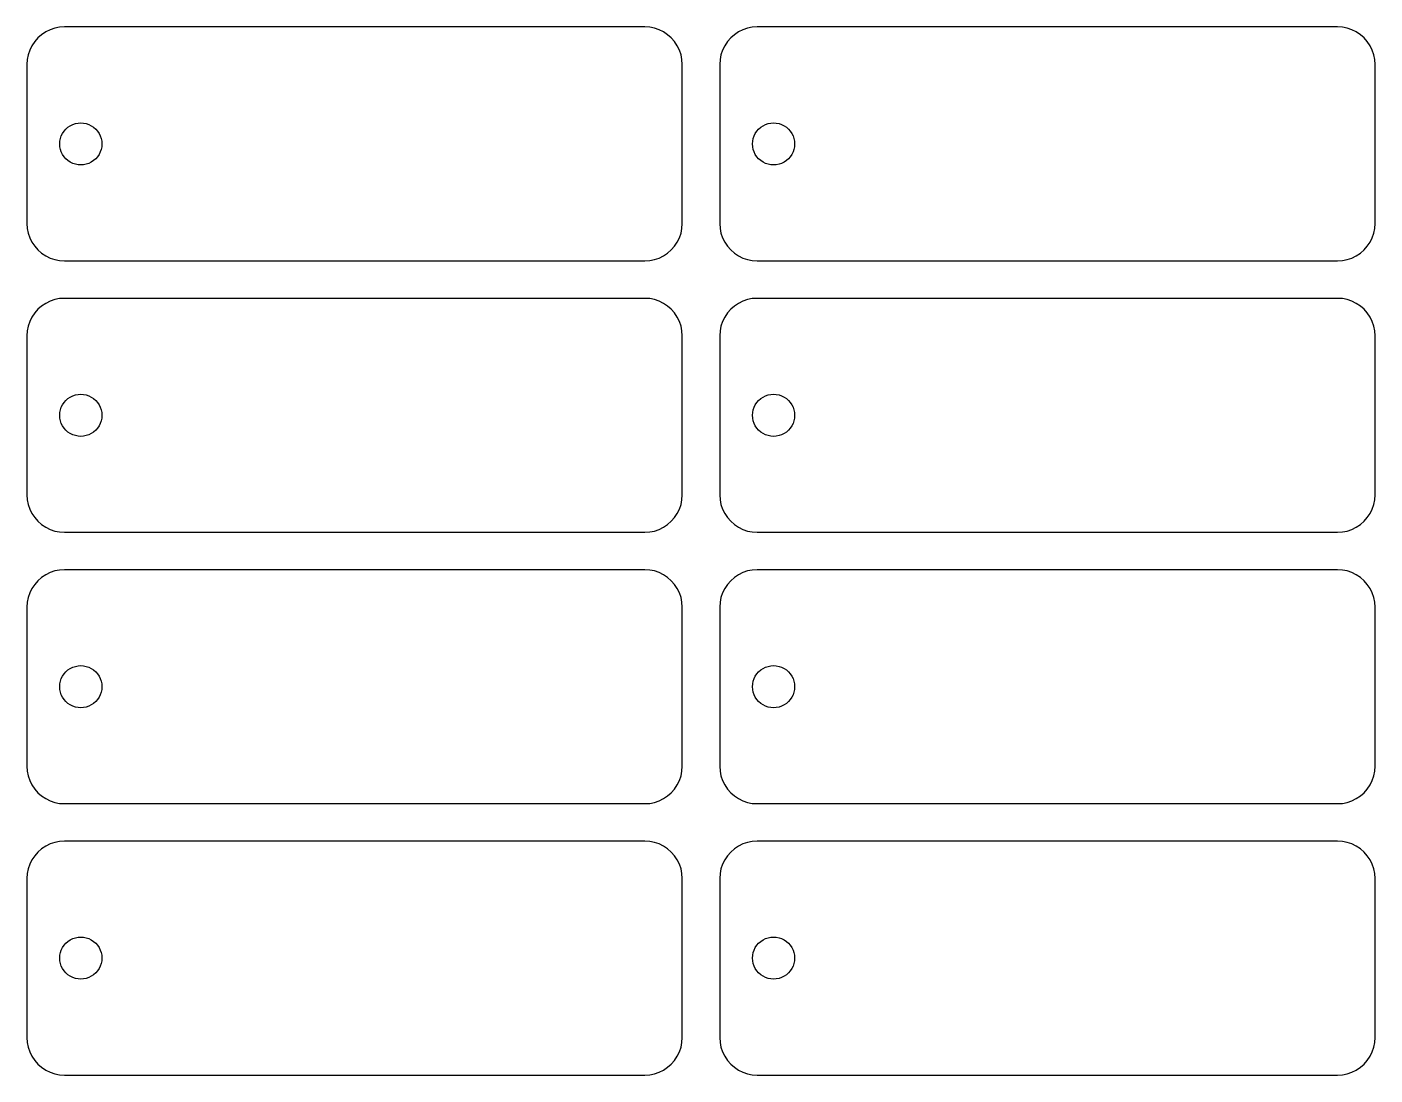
# Model space of a CAD drawing. Header units: metres. Extents: x 5 to 593, y 22 to 395.
# Drawn here: x 5 to 149, y 283 to 395 of the extents above; entities that cross this region are included whole.
import ezdxf

# ---------------------------------------------------------------- set-up
doc = ezdxf.new("R2010")
doc.units = ezdxf.units.M

msp = doc.modelspace()

# ---------------------------------------------------------------- linework, layer by layer
for p, q in [((7.46927, 394.696), (7, 394.464)), ((7.96472, 394.864), (7.46927, 394.696)), ((8.47789, 394.966), (7.96472, 394.864)), ((9, 395), (8.47789, 394.966)), ((71, 395), (9, 395)), ((71.5221, 394.966), (71, 395)), ((72.0353, 394.864), (71.5221, 394.966)), ((72.5307, 394.696), (72.0353, 394.864)), ((73, 394.464), (72.5307, 394.696)), ((81.4693, 394.696), (81, 394.464)), ((81.9647, 394.864), (81.4693, 394.696)), ((82.4779, 394.966), (81.9647, 394.864)), ((83, 395), (82.4779, 394.966)), ((145, 395), (83, 395)), ((145.522, 394.966), (145, 395)), ((146.035, 394.864), (145.522, 394.966)), ((146.531, 394.696), (146.035, 394.864)), ((147, 394.464), (146.531, 394.696)), ((5.82658, 393.435), (5.5359, 393)), ((6.17157, 393.828), (5.82658, 393.435)), ((6.56496, 394.173), (6.17157, 393.828)), ((7, 394.464), (6.56496, 394.173)), ((73.435, 394.173), (73, 394.464)), ((73.8284, 393.828), (73.435, 394.173)), ((74.1734, 393.435), (73.8284, 393.828)), ((74.4641, 393), (74.1734, 393.435)), ((79.8266, 393.435), (79.5359, 393)), ((80.1716, 393.828), (79.8266, 393.435)), ((80.565, 394.173), (80.1716, 393.828)), ((81, 394.464), (80.565, 394.173)), ((147.435, 394.173), (147, 394.464)), ((147.828, 393.828), (147.435, 394.173)), ((148.173, 393.435), (147.828, 393.828)), ((148.464, 393), (148.173, 393.435)), ((5.13629, 392.035), (5.03423, 391.522)), ((5.30449, 392.531), (5.13629, 392.035)), ((5.5359, 393), (5.30449, 392.531)), ((74.6955, 392.531), (74.4641, 393)), ((74.8637, 392.035), (74.6955, 392.531)), ((74.9658, 391.522), (74.8637, 392.035)), ((79.1363, 392.035), (79.0342, 391.522)), ((79.3045, 392.531), (79.1363, 392.035)), ((79.5359, 393), (79.3045, 392.531)), ((148.696, 392.531), (148.464, 393)), ((148.864, 392.035), (148.696, 392.531)), ((148.966, 391.522), (148.864, 392.035)), ((5.03423, 391.522), (5, 391)), ((5, 391), (5, 374)), ((75, 391), (74.9658, 391.522)), ((75, 374), (75, 391)), ((79.0342, 391.522), (79, 391)), ((79, 391), (79, 374)), ((149, 391), (148.966, 391.522)), ((149, 374), (149, 391)), ((9.625, 384.449), (9.88896, 384.579)), ((9.88896, 384.579), (10.1676, 384.673)), ((10.1676, 384.673), (10.4563, 384.731)), ((10.4563, 384.731), (10.75, 384.75)), ((10.75, 384.75), (11.0437, 384.731)), ((11.0437, 384.731), (11.3323, 384.673)), ((11.3323, 384.673), (11.611, 384.579)), ((11.611, 384.579), (11.875, 384.449)), ((83.625, 384.449), (83.889, 384.579)), ((83.889, 384.579), (84.1676, 384.673)), ((84.1676, 384.673), (84.4563, 384.731)), ((84.4563, 384.731), (84.75, 384.75)), ((84.75, 384.75), (85.0437, 384.731)), ((85.0437, 384.731), (85.3323, 384.673)), ((85.3323, 384.673), (85.611, 384.579)), ((85.611, 384.579), (85.875, 384.449)), ((8.51924, 382.794), (8.57666, 383.082)), ((8.57666, 383.082), (8.67126, 383.361)), ((8.67126, 383.361), (8.80144, 383.625)), ((8.80144, 383.625), (8.96495, 383.87)), ((8.96495, 383.87), (9.159, 384.091)), ((9.159, 384.091), (9.38028, 384.285)), ((9.38028, 384.285), (9.625, 384.449)), ((11.875, 384.449), (12.1197, 384.285)), ((12.1197, 384.285), (12.341, 384.091)), ((12.341, 384.091), (12.535, 383.87)), ((12.535, 383.87), (12.6985, 383.625)), ((12.6985, 383.625), (12.8287, 383.361)), ((12.8287, 383.361), (12.9233, 383.082)), ((12.9233, 383.082), (12.9807, 382.794)), ((82.5192, 382.794), (82.5767, 383.082)), ((82.5767, 383.082), (82.6713, 383.361)), ((82.6713, 383.361), (82.8014, 383.625)), ((82.8014, 383.625), (82.965, 383.87)), ((82.965, 383.87), (83.159, 384.091)), ((83.159, 384.091), (83.3803, 384.285)), ((83.3803, 384.285), (83.625, 384.449)), ((85.875, 384.449), (86.1197, 384.285)), ((86.1197, 384.285), (86.341, 384.091)), ((86.341, 384.091), (86.535, 383.87)), ((86.535, 383.87), (86.6985, 383.625)), ((86.6985, 383.625), (86.8287, 383.361)), ((86.8287, 383.361), (86.9233, 383.082)), ((86.9233, 383.082), (86.9807, 382.794)), ((8.5, 382.5), (8.51924, 382.794)), ((8.51924, 382.206), (8.5, 382.5)), ((8.57666, 381.918), (8.51924, 382.206)), ((8.67126, 381.639), (8.57666, 381.918)), ((8.80144, 381.375), (8.67126, 381.639)), ((12.8287, 381.639), (12.6985, 381.375)), ((12.9233, 381.918), (12.8287, 381.639)), ((12.9807, 382.206), (12.9233, 381.918)), ((12.9807, 382.794), (13, 382.5)), ((13, 382.5), (12.9807, 382.206)), ((82.5, 382.5), (82.5192, 382.794)), ((82.5192, 382.206), (82.5, 382.5)), ((82.5767, 381.918), (82.5192, 382.206)), ((82.6713, 381.639), (82.5767, 381.918)), ((82.8014, 381.375), (82.6713, 381.639)), ((86.8287, 381.639), (86.6985, 381.375)), ((86.9233, 381.918), (86.8287, 381.639)), ((86.9807, 382.206), (86.9233, 381.918)), ((86.9807, 382.794), (87, 382.5)), ((87, 382.5), (86.9807, 382.206)), ((8.96495, 381.13), (8.80144, 381.375)), ((9.159, 380.909), (8.96495, 381.13)), ((9.38028, 380.715), (9.159, 380.909)), ((9.625, 380.551), (9.38028, 380.715)), ((9.88896, 380.421), (9.625, 380.551)), ((10.1676, 380.327), (9.88896, 380.421)), ((10.4563, 380.269), (10.1676, 380.327)), ((10.75, 380.25), (10.4563, 380.269)), ((11.0437, 380.269), (10.75, 380.25)), ((11.3323, 380.327), (11.0437, 380.269)), ((11.611, 380.421), (11.3323, 380.327)), ((11.875, 380.551), (11.611, 380.421)), ((12.1197, 380.715), (11.875, 380.551)), ((12.341, 380.909), (12.1197, 380.715)), ((12.535, 381.13), (12.341, 380.909)), ((12.6985, 381.375), (12.535, 381.13)), ((82.965, 381.13), (82.8014, 381.375)), ((83.159, 380.909), (82.965, 381.13)), ((83.3803, 380.715), (83.159, 380.909)), ((83.625, 380.551), (83.3803, 380.715)), ((83.889, 380.421), (83.625, 380.551)), ((84.1676, 380.327), (83.889, 380.421)), ((84.4563, 380.269), (84.1676, 380.327)), ((84.75, 380.25), (84.4563, 380.269)), ((85.0437, 380.269), (84.75, 380.25)), ((85.3323, 380.327), (85.0437, 380.269)), ((85.611, 380.421), (85.3323, 380.327)), ((85.875, 380.551), (85.611, 380.421)), ((86.1197, 380.715), (85.875, 380.551)), ((86.341, 380.909), (86.1197, 380.715)), ((86.535, 381.13), (86.341, 380.909)), ((86.6985, 381.375), (86.535, 381.13)), ((5, 374), (5.03423, 373.478)), ((5.03423, 373.478), (5.13629, 372.965)), ((5.13629, 372.965), (5.30449, 372.469)), ((74.6955, 372.469), (74.8637, 372.965)), ((74.8637, 372.965), (74.9658, 373.478)), ((74.9658, 373.478), (75, 374)), ((79, 374), (79.0342, 373.478)), ((79.0342, 373.478), (79.1363, 372.965)), ((79.1363, 372.965), (79.3045, 372.469)), ((148.696, 372.469), (148.864, 372.965)), ((148.864, 372.965), (148.966, 373.478)), ((148.966, 373.478), (149, 374)), ((5.30449, 372.469), (5.5359, 372)), ((5.5359, 372), (5.82658, 371.565)), ((5.82658, 371.565), (6.17157, 371.172)), ((73.8284, 371.172), (74.1734, 371.565)), ((74.1734, 371.565), (74.4641, 372)), ((74.4641, 372), (74.6955, 372.469)), ((79.3045, 372.469), (79.5359, 372)), ((79.5359, 372), (79.8266, 371.565)), ((79.8266, 371.565), (80.1716, 371.172)), ((147.828, 371.172), (148.173, 371.565)), ((148.173, 371.565), (148.464, 372)), ((148.464, 372), (148.696, 372.469)), ((6.17157, 371.172), (6.56496, 370.827)), ((6.56496, 370.827), (7, 370.536)), ((7, 370.536), (7.46927, 370.304)), ((7.46927, 370.304), (7.96472, 370.136)), ((7.96472, 370.136), (8.47789, 370.034)), ((71.5221, 370.034), (72.0353, 370.136)), ((72.0353, 370.136), (72.5307, 370.304)), ((72.5307, 370.304), (73, 370.536)), ((73, 370.536), (73.435, 370.827)), ((73.435, 370.827), (73.8284, 371.172)), ((80.1716, 371.172), (80.565, 370.827)), ((80.565, 370.827), (81, 370.536)), ((81, 370.536), (81.4693, 370.304)), ((81.4693, 370.304), (81.9647, 370.136)), ((81.9647, 370.136), (82.4779, 370.034)), ((145.522, 370.034), (146.035, 370.136)), ((146.035, 370.136), (146.531, 370.304)), ((146.531, 370.304), (147, 370.536)), ((147, 370.536), (147.435, 370.827)), ((147.435, 370.827), (147.828, 371.172)), ((8.47789, 370.034), (9, 370)), ((9, 370), (71, 370)), ((71, 370), (71.5221, 370.034)), ((82.4779, 370.034), (83, 370)), ((83, 370), (145, 370)), ((145, 370), (145.522, 370.034)), ((7.96472, 365.864), (7.46927, 365.696)), ((8.47789, 365.966), (7.96472, 365.864)), ((9, 366), (8.47789, 365.966)), ((71, 366), (9, 366)), ((71.5221, 365.966), (71, 366)), ((72.0353, 365.864), (71.5221, 365.966)), ((72.5307, 365.696), (72.0353, 365.864)), ((81.9647, 365.864), (81.4693, 365.696)), ((82.4779, 365.966), (81.9647, 365.864)), ((83, 366), (82.4779, 365.966)), ((145, 366), (83, 366)), ((145.522, 365.966), (145, 366)), ((146.035, 365.864), (145.522, 365.966)), ((146.531, 365.696), (146.035, 365.864)), ((5.82658, 364.435), (5.5359, 364)), ((6.17157, 364.828), (5.82658, 364.435)), ((6.56496, 365.173), (6.17157, 364.828)), ((7, 365.464), (6.56496, 365.173)), ((7.46927, 365.696), (7, 365.464)), ((73, 365.464), (72.5307, 365.696)), ((73.435, 365.173), (73, 365.464)), ((73.8284, 364.828), (73.435, 365.173)), ((74.1734, 364.435), (73.8284, 364.828)), ((74.4641, 364), (74.1734, 364.435)), ((79.8266, 364.435), (79.5359, 364)), ((80.1716, 364.828), (79.8266, 364.435)), ((80.565, 365.173), (80.1716, 364.828)), ((81, 365.464), (80.565, 365.173)), ((81.4693, 365.696), (81, 365.464)), ((147, 365.464), (146.531, 365.696)), ((147.435, 365.173), (147, 365.464)), ((147.828, 364.828), (147.435, 365.173)), ((148.173, 364.435), (147.828, 364.828)), ((148.464, 364), (148.173, 364.435)), ((5.13629, 363.035), (5.03423, 362.522)), ((5.30449, 363.531), (5.13629, 363.035)), ((5.5359, 364), (5.30449, 363.531)), ((74.6955, 363.531), (74.4641, 364)), ((74.8637, 363.035), (74.6955, 363.531)), ((74.9658, 362.522), (74.8637, 363.035)), ((79.1363, 363.035), (79.0342, 362.522)), ((79.3045, 363.531), (79.1363, 363.035)), ((79.5359, 364), (79.3045, 363.531)), ((148.696, 363.531), (148.464, 364)), ((148.864, 363.035), (148.696, 363.531)), ((148.966, 362.522), (148.864, 363.035)), ((5.03423, 362.522), (5, 362)), ((5, 362), (5, 345)), ((75, 362), (74.9658, 362.522)), ((75, 345), (75, 362)), ((79.0342, 362.522), (79, 362)), ((79, 362), (79, 345)), ((149, 362), (148.966, 362.522)), ((149, 345), (149, 362)), ((10.1676, 355.673), (10.4563, 355.731)), ((10.4563, 355.731), (10.75, 355.75)), ((10.75, 355.75), (11.0437, 355.731)), ((11.0437, 355.731), (11.3323, 355.673)), ((84.1676, 355.673), (84.4563, 355.731)), ((84.4563, 355.731), (84.75, 355.75)), ((84.75, 355.75), (85.0437, 355.731)), ((85.0437, 355.731), (85.3323, 355.673)), ((8.57666, 354.082), (8.67126, 354.361)), ((8.67126, 354.361), (8.80144, 354.625)), ((8.80144, 354.625), (8.96495, 354.87)), ((8.96495, 354.87), (9.159, 355.091)), ((9.159, 355.091), (9.38028, 355.285)), ((9.38028, 355.285), (9.625, 355.449)), ((9.625, 355.449), (9.88896, 355.579)), ((9.88896, 355.579), (10.1676, 355.673)), ((11.3323, 355.673), (11.611, 355.579)), ((11.611, 355.579), (11.875, 355.449)), ((11.875, 355.449), (12.1197, 355.285)), ((12.1197, 355.285), (12.341, 355.091)), ((12.341, 355.091), (12.535, 354.87)), ((12.535, 354.87), (12.6985, 354.625)), ((12.6985, 354.625), (12.8287, 354.361)), ((12.8287, 354.361), (12.9233, 354.082)), ((82.5767, 354.082), (82.6713, 354.361)), ((82.6713, 354.361), (82.8014, 354.625)), ((82.8014, 354.625), (82.965, 354.87)), ((82.965, 354.87), (83.159, 355.091)), ((83.159, 355.091), (83.3803, 355.285)), ((83.3803, 355.285), (83.625, 355.449)), ((83.625, 355.449), (83.889, 355.579)), ((83.889, 355.579), (84.1676, 355.673)), ((85.3323, 355.673), (85.611, 355.579)), ((85.611, 355.579), (85.875, 355.449)), ((85.875, 355.449), (86.1197, 355.285)), ((86.1197, 355.285), (86.341, 355.091)), ((86.341, 355.091), (86.535, 354.87)), ((86.535, 354.87), (86.6985, 354.625)), ((86.6985, 354.625), (86.8287, 354.361)), ((86.8287, 354.361), (86.9233, 354.082)), ((8.5, 353.5), (8.51924, 353.794)), ((8.51924, 353.206), (8.5, 353.5)), ((8.51924, 353.794), (8.57666, 354.082)), ((8.57666, 352.918), (8.51924, 353.206)), ((8.67126, 352.639), (8.57666, 352.918)), ((12.9233, 352.918), (12.8287, 352.639)), ((12.9233, 354.082), (12.9807, 353.794)), ((12.9807, 353.206), (12.9233, 352.918)), ((12.9807, 353.794), (13, 353.5)), ((13, 353.5), (12.9807, 353.206)), ((82.5, 353.5), (82.5192, 353.794)), ((82.5192, 353.206), (82.5, 353.5)), ((82.5192, 353.794), (82.5767, 354.082)), ((82.5767, 352.918), (82.5192, 353.206)), ((82.6713, 352.639), (82.5767, 352.918)), ((86.9233, 352.918), (86.8287, 352.639)), ((86.9233, 354.082), (86.9807, 353.794)), ((86.9807, 353.206), (86.9233, 352.918)), ((86.9807, 353.794), (87, 353.5)), ((87, 353.5), (86.9807, 353.206)), ((8.80144, 352.375), (8.67126, 352.639)), ((8.96495, 352.13), (8.80144, 352.375)), ((9.159, 351.909), (8.96495, 352.13)), ((9.38028, 351.715), (9.159, 351.909)), ((9.625, 351.551), (9.38028, 351.715)), ((9.88896, 351.421), (9.625, 351.551)), ((10.1676, 351.327), (9.88896, 351.421)), ((11.611, 351.421), (11.3323, 351.327)), ((11.875, 351.551), (11.611, 351.421)), ((12.1197, 351.715), (11.875, 351.551)), ((12.341, 351.909), (12.1197, 351.715)), ((12.535, 352.13), (12.341, 351.909)), ((12.6985, 352.375), (12.535, 352.13)), ((12.8287, 352.639), (12.6985, 352.375)), ((82.8014, 352.375), (82.6713, 352.639)), ((82.965, 352.13), (82.8014, 352.375)), ((83.159, 351.909), (82.965, 352.13)), ((83.3803, 351.715), (83.159, 351.909)), ((83.625, 351.551), (83.3803, 351.715)), ((83.889, 351.421), (83.625, 351.551)), ((84.1676, 351.327), (83.889, 351.421)), ((85.611, 351.421), (85.3323, 351.327)), ((85.875, 351.551), (85.611, 351.421)), ((86.1197, 351.715), (85.875, 351.551)), ((86.341, 351.909), (86.1197, 351.715)), ((86.535, 352.13), (86.341, 351.909)), ((86.6985, 352.375), (86.535, 352.13)), ((86.8287, 352.639), (86.6985, 352.375)), ((10.4563, 351.269), (10.1676, 351.327)), ((10.75, 351.25), (10.4563, 351.269)), ((11.0437, 351.269), (10.75, 351.25)), ((11.3323, 351.327), (11.0437, 351.269)), ((84.4563, 351.269), (84.1676, 351.327)), ((84.75, 351.25), (84.4563, 351.269)), ((85.0437, 351.269), (84.75, 351.25)), ((85.3323, 351.327), (85.0437, 351.269)), ((5, 345), (5.03423, 344.478)), ((5.03423, 344.478), (5.13629, 343.965)), ((74.8637, 343.965), (74.9658, 344.478)), ((74.9658, 344.478), (75, 345)), ((79, 345), (79.0342, 344.478)), ((79.0342, 344.478), (79.1363, 343.965)), ((148.864, 343.965), (148.966, 344.478)), ((148.966, 344.478), (149, 345)), ((5.13629, 343.965), (5.30449, 343.469)), ((5.30449, 343.469), (5.5359, 343)), ((5.5359, 343), (5.82658, 342.565)), ((74.1734, 342.565), (74.4641, 343)), ((74.4641, 343), (74.6955, 343.469)), ((74.6955, 343.469), (74.8637, 343.965)), ((79.1363, 343.965), (79.3045, 343.469)), ((79.3045, 343.469), (79.5359, 343)), ((79.5359, 343), (79.8266, 342.565)), ((148.173, 342.565), (148.464, 343)), ((148.464, 343), (148.696, 343.469)), ((148.696, 343.469), (148.864, 343.965)), ((5.82658, 342.565), (6.17157, 342.172)), ((6.17157, 342.172), (6.56496, 341.827)), ((6.56496, 341.827), (7, 341.536)), ((7, 341.536), (7.46927, 341.304)), ((7.46927, 341.304), (7.96472, 341.136)), ((72.0353, 341.136), (72.5307, 341.304)), ((72.5307, 341.304), (73, 341.536)), ((73, 341.536), (73.435, 341.827)), ((73.435, 341.827), (73.8284, 342.172)), ((73.8284, 342.172), (74.1734, 342.565)), ((79.8266, 342.565), (80.1716, 342.172)), ((80.1716, 342.172), (80.565, 341.827)), ((80.565, 341.827), (81, 341.536)), ((81, 341.536), (81.4693, 341.304)), ((81.4693, 341.304), (81.9647, 341.136)), ((146.035, 341.136), (146.531, 341.304)), ((146.531, 341.304), (147, 341.536)), ((147, 341.536), (147.435, 341.827)), ((147.435, 341.827), (147.828, 342.172)), ((147.828, 342.172), (148.173, 342.565)), ((7.96472, 341.136), (8.47789, 341.034)), ((8.47789, 341.034), (9, 341)), ((9, 341), (71, 341)), ((71, 341), (71.5221, 341.034)), ((71.5221, 341.034), (72.0353, 341.136)), ((81.9647, 341.136), (82.4779, 341.034)), ((82.4779, 341.034), (83, 341)), ((83, 341), (145, 341)), ((145, 341), (145.522, 341.034)), ((145.522, 341.034), (146.035, 341.136)), ((8.47789, 336.966), (7.96472, 336.864)), ((9, 337), (8.47789, 336.966)), ((71, 337), (9, 337)), ((71.5221, 336.966), (71, 337)), ((72.0353, 336.864), (71.5221, 336.966)), ((82.4779, 336.966), (81.9647, 336.864)), ((83, 337), (82.4779, 336.966)), ((145, 337), (83, 337)), ((145.522, 336.966), (145, 337)), ((146.035, 336.864), (145.522, 336.966)), ((6.17157, 335.828), (5.82658, 335.435)), ((6.56496, 336.173), (6.17157, 335.828)), ((7, 336.464), (6.56496, 336.173)), ((7.46927, 336.696), (7, 336.464)), ((7.96472, 336.864), (7.46927, 336.696)), ((72.5307, 336.696), (72.0353, 336.864)), ((73, 336.464), (72.5307, 336.696)), ((73.435, 336.173), (73, 336.464)), ((73.8284, 335.828), (73.435, 336.173)), ((74.1734, 335.435), (73.8284, 335.828)), ((80.1716, 335.828), (79.8266, 335.435)), ((80.565, 336.173), (80.1716, 335.828)), ((81, 336.464), (80.565, 336.173)), ((81.4693, 336.696), (81, 336.464)), ((81.9647, 336.864), (81.4693, 336.696)), ((146.531, 336.696), (146.035, 336.864)), ((147, 336.464), (146.531, 336.696)), ((147.435, 336.173), (147, 336.464)), ((147.828, 335.828), (147.435, 336.173)), ((148.173, 335.435), (147.828, 335.828)), ((5.30449, 334.531), (5.13629, 334.035)), ((5.5359, 335), (5.30449, 334.531)), ((5.82658, 335.435), (5.5359, 335)), ((74.4641, 335), (74.1734, 335.435)), ((74.6955, 334.531), (74.4641, 335)), ((74.8637, 334.035), (74.6955, 334.531)), ((79.3045, 334.531), (79.1363, 334.035)), ((79.5359, 335), (79.3045, 334.531)), ((79.8266, 335.435), (79.5359, 335)), ((148.464, 335), (148.173, 335.435)), ((148.696, 334.531), (148.464, 335)), ((148.864, 334.035), (148.696, 334.531)), ((5.03423, 333.522), (5, 333)), ((5, 333), (5, 316)), ((5.13629, 334.035), (5.03423, 333.522)), ((74.9658, 333.522), (74.8637, 334.035)), ((75, 333), (74.9658, 333.522)), ((75, 316), (75, 333)), ((79.0342, 333.522), (79, 333)), ((79, 333), (79, 316)), ((79.1363, 334.035), (79.0342, 333.522)), ((148.966, 333.522), (148.864, 334.035)), ((149, 333), (148.966, 333.522)), ((149, 316), (149, 333)), ((8.67126, 325.361), (8.80144, 325.625)), ((8.80144, 325.625), (8.96495, 325.87)), ((8.96495, 325.87), (9.159, 326.091)), ((9.159, 326.091), (9.38028, 326.285)), ((9.38028, 326.285), (9.625, 326.449)), ((9.625, 326.449), (9.88896, 326.579)), ((9.88896, 326.579), (10.1676, 326.673)), ((10.1676, 326.673), (10.4563, 326.731)), ((10.4563, 326.731), (10.75, 326.75)), ((10.75, 326.75), (11.0437, 326.731)), ((11.0437, 326.731), (11.3323, 326.673)), ((11.3323, 326.673), (11.611, 326.579)), ((11.611, 326.579), (11.875, 326.449)), ((11.875, 326.449), (12.1197, 326.285)), ((12.1197, 326.285), (12.341, 326.091)), ((12.341, 326.091), (12.535, 325.87)), ((12.535, 325.87), (12.6985, 325.625)), ((12.6985, 325.625), (12.8287, 325.361)), ((82.6713, 325.361), (82.8014, 325.625)), ((82.8014, 325.625), (82.965, 325.87)), ((82.965, 325.87), (83.159, 326.091)), ((83.159, 326.091), (83.3803, 326.285)), ((83.3803, 326.285), (83.625, 326.449)), ((83.625, 326.449), (83.889, 326.579)), ((83.889, 326.579), (84.1676, 326.673)), ((84.1676, 326.673), (84.4563, 326.731)), ((84.4563, 326.731), (84.75, 326.75)), ((84.75, 326.75), (85.0437, 326.731)), ((85.0437, 326.731), (85.3323, 326.673)), ((85.3323, 326.673), (85.611, 326.579)), ((85.611, 326.579), (85.875, 326.449)), ((85.875, 326.449), (86.1197, 326.285)), ((86.1197, 326.285), (86.341, 326.091)), ((86.341, 326.091), (86.535, 325.87)), ((86.535, 325.87), (86.6985, 325.625)), ((86.6985, 325.625), (86.8287, 325.361)), ((8.5, 324.5), (8.51924, 324.794)), ((8.51924, 324.206), (8.5, 324.5)), ((8.51924, 324.794), (8.57666, 325.082)), ((8.57666, 323.918), (8.51924, 324.206)), ((8.57666, 325.082), (8.67126, 325.361)), ((12.8287, 325.361), (12.9233, 325.082)), ((12.9233, 325.082), (12.9807, 324.794)), ((12.9807, 324.206), (12.9233, 323.918)), ((12.9807, 324.794), (13, 324.5)), ((13, 324.5), (12.9807, 324.206)), ((82.5, 324.5), (82.5192, 324.794)), ((82.5192, 324.206), (82.5, 324.5)), ((82.5192, 324.794), (82.5767, 325.082)), ((82.5767, 323.918), (82.5192, 324.206)), ((82.5767, 325.082), (82.6713, 325.361)), ((86.8287, 325.361), (86.9233, 325.082)), ((86.9233, 325.082), (86.9807, 324.794)), ((86.9807, 324.206), (86.9233, 323.918)), ((86.9807, 324.794), (87, 324.5)), ((87, 324.5), (86.9807, 324.206)), ((8.67126, 323.639), (8.57666, 323.918)), ((8.80144, 323.375), (8.67126, 323.639)), ((8.96495, 323.13), (8.80144, 323.375)), ((9.159, 322.909), (8.96495, 323.13)), ((9.38028, 322.715), (9.159, 322.909)), ((9.625, 322.551), (9.38028, 322.715)), ((12.1197, 322.715), (11.875, 322.551)), ((12.341, 322.909), (12.1197, 322.715)), ((12.535, 323.13), (12.341, 322.909)), ((12.6985, 323.375), (12.535, 323.13)), ((12.8287, 323.639), (12.6985, 323.375)), ((12.9233, 323.918), (12.8287, 323.639)), ((82.6713, 323.639), (82.5767, 323.918)), ((82.8014, 323.375), (82.6713, 323.639)), ((82.965, 323.13), (82.8014, 323.375)), ((83.159, 322.909), (82.965, 323.13)), ((83.3803, 322.715), (83.159, 322.909)), ((83.625, 322.551), (83.3803, 322.715)), ((86.1197, 322.715), (85.875, 322.551)), ((86.341, 322.909), (86.1197, 322.715)), ((86.535, 323.13), (86.341, 322.909)), ((86.6985, 323.375), (86.535, 323.13)), ((86.8287, 323.639), (86.6985, 323.375)), ((86.9233, 323.918), (86.8287, 323.639)), ((9.88896, 322.421), (9.625, 322.551)), ((10.1676, 322.327), (9.88896, 322.421)), ((10.4563, 322.269), (10.1676, 322.327)), ((10.75, 322.25), (10.4563, 322.269)), ((11.0437, 322.269), (10.75, 322.25)), ((11.3323, 322.327), (11.0437, 322.269)), ((11.611, 322.421), (11.3323, 322.327)), ((11.875, 322.551), (11.611, 322.421)), ((83.889, 322.421), (83.625, 322.551)), ((84.1676, 322.327), (83.889, 322.421)), ((84.4563, 322.269), (84.1676, 322.327)), ((84.75, 322.25), (84.4563, 322.269)), ((85.0437, 322.269), (84.75, 322.25)), ((85.3323, 322.327), (85.0437, 322.269)), ((85.611, 322.421), (85.3323, 322.327)), ((85.875, 322.551), (85.611, 322.421)), ((5, 316), (5.03423, 315.478)), ((5.03423, 315.478), (5.13629, 314.965)), ((74.8637, 314.965), (74.9658, 315.478)), ((74.9658, 315.478), (75, 316)), ((79, 316), (79.0342, 315.478)), ((79.0342, 315.478), (79.1363, 314.965)), ((148.864, 314.965), (148.966, 315.478)), ((148.966, 315.478), (149, 316)), ((5.13629, 314.965), (5.30449, 314.469)), ((5.30449, 314.469), (5.5359, 314)), ((5.5359, 314), (5.82658, 313.565)), ((74.1734, 313.565), (74.4641, 314)), ((74.4641, 314), (74.6955, 314.469)), ((74.6955, 314.469), (74.8637, 314.965)), ((79.1363, 314.965), (79.3045, 314.469)), ((79.3045, 314.469), (79.5359, 314)), ((79.5359, 314), (79.8266, 313.565)), ((148.173, 313.565), (148.464, 314)), ((148.464, 314), (148.696, 314.469)), ((148.696, 314.469), (148.864, 314.965)), ((5.82658, 313.565), (6.17157, 313.172)), ((6.17157, 313.172), (6.56496, 312.827)), ((6.56496, 312.827), (7, 312.536)), ((7, 312.536), (7.46927, 312.304)), ((72.5307, 312.304), (73, 312.536)), ((73, 312.536), (73.435, 312.827)), ((73.435, 312.827), (73.8284, 313.172)), ((73.8284, 313.172), (74.1734, 313.565)), ((79.8266, 313.565), (80.1716, 313.172)), ((80.1716, 313.172), (80.565, 312.827)), ((80.565, 312.827), (81, 312.536)), ((81, 312.536), (81.4693, 312.304)), ((146.531, 312.304), (147, 312.536)), ((147, 312.536), (147.435, 312.827)), ((147.435, 312.827), (147.828, 313.172)), ((147.828, 313.172), (148.173, 313.565)), ((7.46927, 312.304), (7.96472, 312.136)), ((7.96472, 312.136), (8.47789, 312.034)), ((8.47789, 312.034), (9, 312)), ((9, 312), (71, 312)), ((71, 312), (71.5221, 312.034)), ((71.5221, 312.034), (72.0353, 312.136)), ((72.0353, 312.136), (72.5307, 312.304)), ((81.4693, 312.304), (81.9647, 312.136)), ((81.9647, 312.136), (82.4779, 312.034)), ((82.4779, 312.034), (83, 312)), ((83, 312), (145, 312)), ((145, 312), (145.522, 312.034)), ((145.522, 312.034), (146.035, 312.136)), ((146.035, 312.136), (146.531, 312.304)), ((6.17157, 306.828), (5.82658, 306.435)), ((6.56496, 307.173), (6.17157, 306.828)), ((7, 307.464), (6.56496, 307.173)), ((7.46927, 307.696), (7, 307.464)), ((7.96472, 307.864), (7.46927, 307.696)), ((8.47789, 307.966), (7.96472, 307.864)), ((9, 308), (8.47789, 307.966)), ((71, 308), (9, 308)), ((71.5221, 307.966), (71, 308)), ((72.0353, 307.864), (71.5221, 307.966)), ((72.5307, 307.696), (72.0353, 307.864)), ((73, 307.464), (72.5307, 307.696)), ((73.435, 307.173), (73, 307.464)), ((73.8284, 306.828), (73.435, 307.173)), ((74.1734, 306.435), (73.8284, 306.828)), ((80.1716, 306.828), (79.8266, 306.435)), ((80.565, 307.173), (80.1716, 306.828)), ((81, 307.464), (80.565, 307.173)), ((81.4693, 307.696), (81, 307.464)), ((81.9647, 307.864), (81.4693, 307.696)), ((82.4779, 307.966), (81.9647, 307.864)), ((83, 308), (82.4779, 307.966)), ((145, 308), (83, 308)), ((145.522, 307.966), (145, 308)), ((146.035, 307.864), (145.522, 307.966)), ((146.531, 307.696), (146.035, 307.864)), ((147, 307.464), (146.531, 307.696)), ((147.435, 307.173), (147, 307.464)), ((147.828, 306.828), (147.435, 307.173)), ((148.173, 306.435), (147.828, 306.828)), ((5.30449, 305.531), (5.13629, 305.035)), ((5.5359, 306), (5.30449, 305.531)), ((5.82658, 306.435), (5.5359, 306)), ((74.4641, 306), (74.1734, 306.435)), ((74.6955, 305.531), (74.4641, 306)), ((74.8637, 305.035), (74.6955, 305.531)), ((79.3045, 305.531), (79.1363, 305.035)), ((79.5359, 306), (79.3045, 305.531)), ((79.8266, 306.435), (79.5359, 306)), ((148.464, 306), (148.173, 306.435)), ((148.696, 305.531), (148.464, 306)), ((148.864, 305.035), (148.696, 305.531)), ((5.03423, 304.522), (5, 304)), ((5, 304), (5, 287)), ((5.13629, 305.035), (5.03423, 304.522)), ((74.9658, 304.522), (74.8637, 305.035)), ((75, 304), (74.9658, 304.522)), ((75, 287), (75, 304)), ((79.0342, 304.522), (79, 304)), ((79, 304), (79, 287)), ((79.1363, 305.035), (79.0342, 304.522)), ((148.966, 304.522), (148.864, 305.035)), ((149, 304), (148.966, 304.522)), ((149, 287), (149, 304)), ((8.80144, 296.625), (8.96495, 296.87)), ((8.96495, 296.87), (9.159, 297.091)), ((9.159, 297.091), (9.38028, 297.285)), ((9.38028, 297.285), (9.625, 297.449)), ((9.625, 297.449), (9.88896, 297.579)), ((9.88896, 297.579), (10.1676, 297.673)), ((10.1676, 297.673), (10.4563, 297.731)), ((10.4563, 297.731), (10.75, 297.75)), ((10.75, 297.75), (11.0437, 297.731)), ((11.0437, 297.731), (11.3323, 297.673)), ((11.3323, 297.673), (11.611, 297.579)), ((11.611, 297.579), (11.875, 297.449)), ((11.875, 297.449), (12.1197, 297.285)), ((12.1197, 297.285), (12.341, 297.091)), ((12.341, 297.091), (12.535, 296.87)), ((12.535, 296.87), (12.6985, 296.625)), ((82.8014, 296.625), (82.965, 296.87)), ((82.965, 296.87), (83.159, 297.091)), ((83.159, 297.091), (83.3803, 297.285)), ((83.3803, 297.285), (83.625, 297.449)), ((83.625, 297.449), (83.889, 297.579)), ((83.889, 297.579), (84.1676, 297.673)), ((84.1676, 297.673), (84.4563, 297.731)), ((84.4563, 297.731), (84.75, 297.75)), ((84.75, 297.75), (85.0437, 297.731)), ((85.0437, 297.731), (85.3323, 297.673)), ((85.3323, 297.673), (85.611, 297.579)), ((85.611, 297.579), (85.875, 297.449)), ((85.875, 297.449), (86.1197, 297.285)), ((86.1197, 297.285), (86.341, 297.091)), ((86.341, 297.091), (86.535, 296.87)), ((86.535, 296.87), (86.6985, 296.625)), ((8.5, 295.5), (8.51924, 295.794)), ((8.51924, 295.206), (8.5, 295.5)), ((8.51924, 295.794), (8.57666, 296.082)), ((8.57666, 294.918), (8.51924, 295.206)), ((8.57666, 296.082), (8.67126, 296.361)), ((8.67126, 296.361), (8.80144, 296.625)), ((12.6985, 296.625), (12.8287, 296.361)), ((12.8287, 296.361), (12.9233, 296.082)), ((12.9233, 296.082), (12.9807, 295.794)), ((12.9807, 295.206), (12.9233, 294.918)), ((12.9807, 295.794), (13, 295.5)), ((13, 295.5), (12.9807, 295.206)), ((82.5, 295.5), (82.5192, 295.794)), ((82.5192, 295.206), (82.5, 295.5)), ((82.5192, 295.794), (82.5767, 296.082)), ((82.5767, 294.918), (82.5192, 295.206)), ((82.5767, 296.082), (82.6713, 296.361)), ((82.6713, 296.361), (82.8014, 296.625)), ((86.6985, 296.625), (86.8287, 296.361)), ((86.8287, 296.361), (86.9233, 296.082)), ((86.9233, 296.082), (86.9807, 295.794)), ((86.9807, 295.206), (86.9233, 294.918)), ((86.9807, 295.794), (87, 295.5)), ((87, 295.5), (86.9807, 295.206)), ((8.67126, 294.639), (8.57666, 294.918)), ((8.80144, 294.375), (8.67126, 294.639)), ((8.96495, 294.13), (8.80144, 294.375)), ((9.159, 293.909), (8.96495, 294.13)), ((9.38028, 293.715), (9.159, 293.909)), ((12.341, 293.909), (12.1197, 293.715)), ((12.535, 294.13), (12.341, 293.909)), ((12.6985, 294.375), (12.535, 294.13)), ((12.8287, 294.639), (12.6985, 294.375)), ((12.9233, 294.918), (12.8287, 294.639)), ((82.6713, 294.639), (82.5767, 294.918)), ((82.8014, 294.375), (82.6713, 294.639)), ((82.965, 294.13), (82.8014, 294.375)), ((83.159, 293.909), (82.965, 294.13)), ((83.3803, 293.715), (83.159, 293.909)), ((86.341, 293.909), (86.1197, 293.715)), ((86.535, 294.13), (86.341, 293.909)), ((86.6985, 294.375), (86.535, 294.13)), ((86.8287, 294.639), (86.6985, 294.375)), ((86.9233, 294.918), (86.8287, 294.639)), ((9.625, 293.551), (9.38028, 293.715)), ((9.88896, 293.421), (9.625, 293.551)), ((10.1676, 293.327), (9.88896, 293.421)), ((10.4563, 293.269), (10.1676, 293.327)), ((10.75, 293.25), (10.4563, 293.269)), ((11.0437, 293.269), (10.75, 293.25)), ((11.3323, 293.327), (11.0437, 293.269)), ((11.611, 293.421), (11.3323, 293.327)), ((11.875, 293.551), (11.611, 293.421)), ((12.1197, 293.715), (11.875, 293.551)), ((83.625, 293.551), (83.3803, 293.715)), ((83.889, 293.421), (83.625, 293.551)), ((84.1676, 293.327), (83.889, 293.421)), ((84.4563, 293.269), (84.1676, 293.327)), ((84.75, 293.25), (84.4563, 293.269)), ((85.0437, 293.269), (84.75, 293.25)), ((85.3323, 293.327), (85.0437, 293.269)), ((85.611, 293.421), (85.3323, 293.327)), ((85.875, 293.551), (85.611, 293.421)), ((86.1197, 293.715), (85.875, 293.551)), ((5, 287), (5.03423, 286.478)), ((74.9658, 286.478), (75, 287)), ((79, 287), (79.0342, 286.478)), ((148.966, 286.478), (149, 287)), ((5.03423, 286.478), (5.13629, 285.965)), ((5.13629, 285.965), (5.30449, 285.469)), ((5.30449, 285.469), (5.5359, 285)), ((74.4641, 285), (74.6955, 285.469)), ((74.6955, 285.469), (74.8637, 285.965)), ((74.8637, 285.965), (74.9658, 286.478)), ((79.0342, 286.478), (79.1363, 285.965)), ((79.1363, 285.965), (79.3045, 285.469)), ((79.3045, 285.469), (79.5359, 285)), ((148.464, 285), (148.696, 285.469)), ((148.696, 285.469), (148.864, 285.965)), ((148.864, 285.965), (148.966, 286.478)), ((5.5359, 285), (5.82658, 284.565)), ((5.82658, 284.565), (6.17157, 284.172)), ((6.17157, 284.172), (6.56496, 283.827)), ((6.56496, 283.827), (7, 283.536)), ((73, 283.536), (73.435, 283.827)), ((73.435, 283.827), (73.8284, 284.172)), ((73.8284, 284.172), (74.1734, 284.565)), ((74.1734, 284.565), (74.4641, 285)), ((79.5359, 285), (79.8266, 284.565)), ((79.8266, 284.565), (80.1716, 284.172)), ((80.1716, 284.172), (80.565, 283.827)), ((80.565, 283.827), (81, 283.536)), ((147, 283.536), (147.435, 283.827)), ((147.435, 283.827), (147.828, 284.172)), ((147.828, 284.172), (148.173, 284.565)), ((148.173, 284.565), (148.464, 285)), ((7, 283.536), (7.46927, 283.304)), ((7.46927, 283.304), (7.96472, 283.136)), ((7.96472, 283.136), (8.47789, 283.034)), ((8.47789, 283.034), (9, 283)), ((9, 283), (71, 283)), ((71, 283), (71.5221, 283.034)), ((71.5221, 283.034), (72.0353, 283.136)), ((72.0353, 283.136), (72.5307, 283.304)), ((72.5307, 283.304), (73, 283.536)), ((81, 283.536), (81.4693, 283.304)), ((81.4693, 283.304), (81.9647, 283.136)), ((81.9647, 283.136), (82.4779, 283.034)), ((82.4779, 283.034), (83, 283)), ((83, 283), (145, 283)), ((145, 283), (145.522, 283.034)), ((145.522, 283.034), (146.035, 283.136)), ((146.035, 283.136), (146.531, 283.304)), ((146.531, 283.304), (147, 283.536))]:
    msp.add_line(p, q)

doc.saveas('drawing.dxf')
